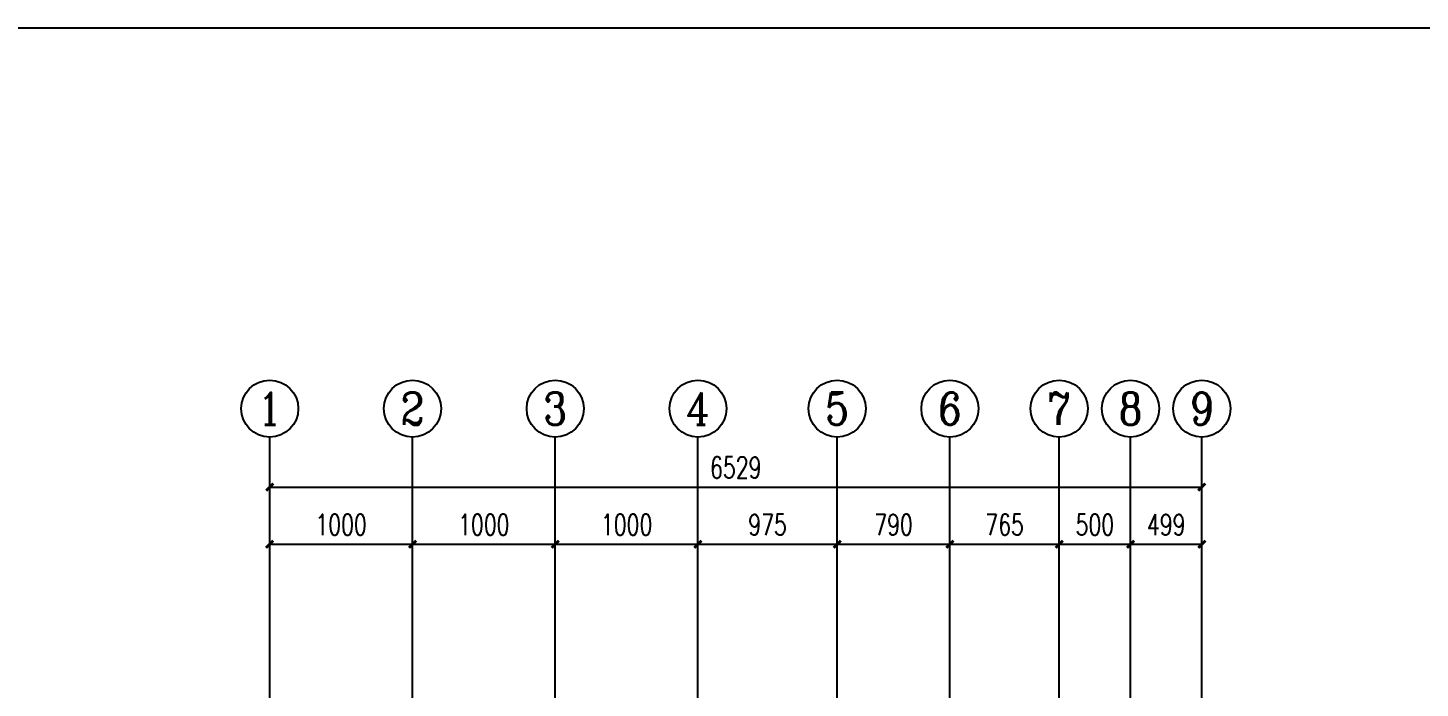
# Model space of a CAD drawing. Header units: millimetres. Extents: x -1471591 to 944464, y -468930 to 547002.
# Drawn here: x -930133 to -920380, y -147337 to -142711 of the extents above; entities that cross this region are included whole.
import ezdxf
from ezdxf.enums import TextEntityAlignment as Align

# ---------------------------------------------------------------- set-up
doc = ezdxf.new("R2010")
doc.units = ezdxf.units.MM
doc.header["$LTSCALE"] = 10
doc.header["$PDMODE"] = 35
for name, color, linetype in [('AXIS', 3, 'Continuous'), ('AXIS_TEXT', 7, 'Continuous'), ('DOTE', 1, 'Continuous')]:
    doc.layers.add(name, color=color, linetype=linetype)
doc.styles.add('_TCH_AXIS', font='COMPLEX', dxfattribs={"bigfont": 'GBCBIG'})
doc.styles.add('_TCH_DIM_T3', font='SIMPLEX', dxfattribs={"width": 0.705882, "bigfont": 'GBCBIG'})
doc.styles.add('COMPLEX', font='COMPLEX')
doc.dimstyles.new('_TCH_ARCH&&50', dxfattribs={"dimtxt": 148.75, "dimasz": 50, "dimexe": 125, "dimexo": 150, "dimgap": 63.125, "dimtad": 1, "dimdec": 0, "dimzin": 0, "dimdsep": 46, "dimtxsty": '_TCH_DIM_T3', "dimblk": 'ARCHTICK', "dimcen": 0.09, "dimclrt": 7, "dimazin": 2, "dimtfac": 1, "dimtdec": 0, "dimtix": 1, "dimtmove": 2, "dimatfit": 3, "dimfxl": 0, "dimtolj": 1, "dimtzin": 0, "dimarcsym": 0})

# ---------------------------------------------------------------- blocks, each defined once
blk = doc.blocks.new('_ArchTick')
at = {"color": 0, "linetype": 'ByBlock', "const_width": 0.4}
blk.add_lwpolyline([(-0.5, -0.5), (0.5, 0.5)], dxfattribs=at)
blk = doc.blocks.new('*D2024')
at = {"layer": 'AXIS', "color": 0, "lineweight": -2, "transparency": 16777216}
for p, q in [((-928439, -146579), (-928439, -146204.1)), ((-927439, -146579), (-927439, -146204.1)), ((-928439, -146329.1), (-927439, -146329.1))]:
    blk.add_line(p, q, dxfattribs=at)
at = {"layer": 'Defpoints', "color": 0, "transparency": 16777216}
for p in [(-927439, -146329.1), (-928439, -146729), (-927439, -146729)]:
    blk.add_point(p, dxfattribs=at)
at = {"layer": 'AXIS', "color": 0, "lineweight": -2, "transparency": 16777216, "xscale": 50, "yscale": 50, "zscale": 50, "rotation": 180}
blk.add_blockref('_ArchTick', (-928439, -146329.1), dxfattribs=at)
at = {"layer": 'AXIS', "color": 0, "lineweight": -2, "transparency": 16777216, "xscale": 50, "yscale": 50, "zscale": 50}
blk.add_blockref('_ArchTick', (-927439, -146329.1), dxfattribs=at)
at = {"layer": 'AXIS', "color": 7, "transparency": 16777216, "insert": (-927939, -146191.6), "char_height": 148.75, "attachment_point": 5, "style": '_TCH_DIM_T3'}
blk.add_mtext('\\A1;1000', dxfattribs=at)
blk = doc.blocks.new('*D2025')
at = {"layer": 'AXIS', "color": 0, "lineweight": -2, "transparency": 16777216}
for p, q in [((-927439, -146579), (-927439, -146204.1)), ((-926439, -146579), (-926439, -146204.1)), ((-927439, -146329.1), (-926439, -146329.1))]:
    blk.add_line(p, q, dxfattribs=at)
at = {"layer": 'Defpoints', "color": 0, "transparency": 16777216}
for p in [(-926439, -146329.1), (-927439, -146729), (-926439, -146729)]:
    blk.add_point(p, dxfattribs=at)
at = {"layer": 'AXIS', "color": 0, "lineweight": -2, "transparency": 16777216, "xscale": 50, "yscale": 50, "zscale": 50, "rotation": 180}
blk.add_blockref('_ArchTick', (-927439, -146329.1), dxfattribs=at)
at = {"layer": 'AXIS', "color": 0, "lineweight": -2, "transparency": 16777216, "xscale": 50, "yscale": 50, "zscale": 50}
blk.add_blockref('_ArchTick', (-926439, -146329.1), dxfattribs=at)
at = {"layer": 'AXIS', "color": 7, "transparency": 16777216, "insert": (-926939, -146191.6), "char_height": 148.75, "attachment_point": 5, "style": '_TCH_DIM_T3'}
blk.add_mtext('\\A1;1000', dxfattribs=at)
blk = doc.blocks.new('*D2026')
at = {"layer": 'AXIS', "color": 0, "lineweight": -2, "transparency": 16777216}
for p, q in [((-926439, -146579), (-926439, -146204.1)), ((-925439, -146579), (-925439, -146204.1)), ((-926439, -146329.1), (-925439, -146329.1))]:
    blk.add_line(p, q, dxfattribs=at)
at = {"layer": 'Defpoints', "color": 0, "transparency": 16777216}
for p in [(-925439, -146329.1), (-926439, -146729), (-925439, -146729)]:
    blk.add_point(p, dxfattribs=at)
at = {"layer": 'AXIS', "color": 0, "lineweight": -2, "transparency": 16777216, "xscale": 50, "yscale": 50, "zscale": 50, "rotation": 180}
blk.add_blockref('_ArchTick', (-926439, -146329.1), dxfattribs=at)
at = {"layer": 'AXIS', "color": 0, "lineweight": -2, "transparency": 16777216, "xscale": 50, "yscale": 50, "zscale": 50}
blk.add_blockref('_ArchTick', (-925439, -146329.1), dxfattribs=at)
at = {"layer": 'AXIS', "color": 7, "transparency": 16777216, "insert": (-925939, -146191.6), "char_height": 148.75, "attachment_point": 5, "style": '_TCH_DIM_T3'}
blk.add_mtext('\\A1;1000', dxfattribs=at)
blk = doc.blocks.new('*D2027')
at = {"layer": 'AXIS', "color": 0, "lineweight": -2, "transparency": 16777216}
for p, q in [((-925439, -146579), (-925439, -146204.1)), ((-924464, -146579), (-924464, -146204.1)), ((-925439, -146329.1), (-924464, -146329.1))]:
    blk.add_line(p, q, dxfattribs=at)
at = {"layer": 'Defpoints', "color": 0, "transparency": 16777216}
for p in [(-924464, -146329.1), (-925439, -146729), (-924464, -146729)]:
    blk.add_point(p, dxfattribs=at)
at = {"layer": 'AXIS', "color": 0, "lineweight": -2, "transparency": 16777216, "xscale": 50, "yscale": 50, "zscale": 50, "rotation": 180}
blk.add_blockref('_ArchTick', (-925439, -146329.1), dxfattribs=at)
at = {"layer": 'AXIS', "color": 0, "lineweight": -2, "transparency": 16777216, "xscale": 50, "yscale": 50, "zscale": 50}
blk.add_blockref('_ArchTick', (-924464, -146329.1), dxfattribs=at)
at = {"layer": 'AXIS', "color": 7, "transparency": 16777216, "insert": (-924951.5, -146191.6), "char_height": 148.75, "attachment_point": 5, "style": '_TCH_DIM_T3'}
blk.add_mtext('\\A1;975', dxfattribs=at)
blk = doc.blocks.new('*D2028')
at = {"layer": 'AXIS', "color": 0, "lineweight": -2, "transparency": 16777216}
for p, q in [((-924464, -146579), (-924464, -146204.1)), ((-923674, -146579), (-923674, -146204.1)), ((-924464, -146329.1), (-923674, -146329.1))]:
    blk.add_line(p, q, dxfattribs=at)
at = {"layer": 'Defpoints', "color": 0, "transparency": 16777216}
for p in [(-923674, -146329.1), (-924464, -146729), (-923674, -146729)]:
    blk.add_point(p, dxfattribs=at)
at = {"layer": 'AXIS', "color": 0, "lineweight": -2, "transparency": 16777216, "xscale": 50, "yscale": 50, "zscale": 50, "rotation": 180}
blk.add_blockref('_ArchTick', (-924464, -146329.1), dxfattribs=at)
at = {"layer": 'AXIS', "color": 0, "lineweight": -2, "transparency": 16777216, "xscale": 50, "yscale": 50, "zscale": 50}
blk.add_blockref('_ArchTick', (-923674, -146329.1), dxfattribs=at)
at = {"layer": 'AXIS', "color": 7, "transparency": 16777216, "insert": (-924069, -146191.6), "char_height": 148.75, "attachment_point": 5, "style": '_TCH_DIM_T3'}
blk.add_mtext('\\A1;790', dxfattribs=at)
blk = doc.blocks.new('*D2029')
at = {"layer": 'AXIS', "color": 0, "lineweight": -2, "transparency": 16777216}
for p, q in [((-923674, -146579), (-923674, -146204.1)), ((-922909.1, -146579), (-922909.1, -146204.1)), ((-923674, -146329.1), (-922909.1, -146329.1))]:
    blk.add_line(p, q, dxfattribs=at)
at = {"layer": 'Defpoints', "color": 0, "transparency": 16777216}
for p in [(-922909.1, -146329.1), (-923674, -146729), (-922909.1, -146729)]:
    blk.add_point(p, dxfattribs=at)
at = {"layer": 'AXIS', "color": 0, "lineweight": -2, "transparency": 16777216, "xscale": 50, "yscale": 50, "zscale": 50, "rotation": 180}
blk.add_blockref('_ArchTick', (-923674, -146329.1), dxfattribs=at)
at = {"layer": 'AXIS', "color": 0, "lineweight": -2, "transparency": 16777216, "xscale": 50, "yscale": 50, "zscale": 50}
blk.add_blockref('_ArchTick', (-922909.1, -146329.1), dxfattribs=at)
at = {"layer": 'AXIS', "color": 7, "transparency": 16777216, "insert": (-923291.5, -146191.6), "char_height": 148.75, "attachment_point": 5, "style": '_TCH_DIM_T3'}
blk.add_mtext('\\A1;765', dxfattribs=at)
blk = doc.blocks.new('*D2030')
at = {"layer": 'AXIS', "color": 0, "lineweight": -2, "transparency": 16777216}
for p, q in [((-922909.1, -146579), (-922909.1, -146204.1)), ((-922409.1, -146579), (-922409.1, -146204.1)), ((-922909.1, -146329.1), (-922409.1, -146329.1))]:
    blk.add_line(p, q, dxfattribs=at)
at = {"layer": 'Defpoints', "color": 0, "transparency": 16777216}
for p in [(-922409.1, -146329.1), (-922909.1, -146729), (-922409.1, -146729)]:
    blk.add_point(p, dxfattribs=at)
at = {"layer": 'AXIS', "color": 0, "lineweight": -2, "transparency": 16777216, "xscale": 50, "yscale": 50, "zscale": 50, "rotation": 180}
blk.add_blockref('_ArchTick', (-922909.1, -146329.1), dxfattribs=at)
at = {"layer": 'AXIS', "color": 0, "lineweight": -2, "transparency": 16777216, "xscale": 50, "yscale": 50, "zscale": 50}
blk.add_blockref('_ArchTick', (-922409.1, -146329.1), dxfattribs=at)
at = {"layer": 'AXIS', "color": 7, "transparency": 16777216, "insert": (-922659.1, -146191.6), "char_height": 148.75, "attachment_point": 5, "style": '_TCH_DIM_T3'}
blk.add_mtext('\\A1;500', dxfattribs=at)
blk = doc.blocks.new('*D2031')
at = {"layer": 'AXIS', "color": 0, "lineweight": -2, "transparency": 16777216}
for p, q in [((-922409.1, -146579), (-922409.1, -146204.1)), ((-921909.9, -146579), (-921909.9, -146204.1)), ((-922409.1, -146329.1), (-921909.9, -146329.1))]:
    blk.add_line(p, q, dxfattribs=at)
at = {"layer": 'Defpoints', "color": 0, "transparency": 16777216}
for p in [(-921909.9, -146329.1), (-922409.1, -146729), (-921909.9, -146729)]:
    blk.add_point(p, dxfattribs=at)
at = {"layer": 'AXIS', "color": 0, "lineweight": -2, "transparency": 16777216, "xscale": 50, "yscale": 50, "zscale": 50, "rotation": 180}
blk.add_blockref('_ArchTick', (-922409.1, -146329.1), dxfattribs=at)
at = {"layer": 'AXIS', "color": 0, "lineweight": -2, "transparency": 16777216, "xscale": 50, "yscale": 50, "zscale": 50}
blk.add_blockref('_ArchTick', (-921909.9, -146329.1), dxfattribs=at)
at = {"layer": 'AXIS', "color": 7, "transparency": 16777216, "insert": (-922159.5, -146191.6), "char_height": 148.75, "attachment_point": 5, "style": '_TCH_DIM_T3'}
blk.add_mtext('\\A1;499', dxfattribs=at)
blk = doc.blocks.new('*D2032')
at = {"layer": 'AXIS', "color": 0, "lineweight": -2, "transparency": 16777216}
for p, q in [((-928439, -146579), (-928439, -145804.1)), ((-921909.9, -146579), (-921909.9, -145804.1)), ((-928439, -145929.1), (-921909.9, -145929.1))]:
    blk.add_line(p, q, dxfattribs=at)
at = {"layer": 'Defpoints', "color": 0, "transparency": 16777216}
for p in [(-921909.9, -145929.1), (-928439, -146729), (-921909.9, -146729)]:
    blk.add_point(p, dxfattribs=at)
at = {"layer": 'AXIS', "color": 0, "lineweight": -2, "transparency": 16777216, "xscale": 50, "yscale": 50, "zscale": 50, "rotation": 180}
blk.add_blockref('_ArchTick', (-928439, -145929.1), dxfattribs=at)
at = {"layer": 'AXIS', "color": 0, "lineweight": -2, "transparency": 16777216, "xscale": 50, "yscale": 50, "zscale": 50}
blk.add_blockref('_ArchTick', (-921909.9, -145929.1), dxfattribs=at)
at = {"layer": 'AXIS', "color": 7, "transparency": 16777216, "insert": (-925174.4, -145791.6), "char_height": 148.75, "attachment_point": 5, "style": '_TCH_DIM_T3'}
blk.add_mtext('\\A1;6529', dxfattribs=at)
blk = doc.blocks.new('_AXISO')
blk.add_circle((0, 0), 0.5)
at = {"layer": 'AXIS_TEXT', "style": 'COMPLEX', "width": 1.041667}
blk.add_attdef('A', text='', height=0.56, dxfattribs=at).set_placement((-0.25, -0.28), (0.25, -0.28), align=Align.FIT)

msp = doc.modelspace()

# ---------------------------------------------------------------- linework, layer by layer
msp.add_lwpolyline([(-979506.5, -142711), (-833837.5, -142711), (-833837.5, -180989), (-979506.5, -180989)], close=True)
at = {"layer": 'AXIS'}
for p, q in [((-928439, -146729), (-928439, -145579.1)), ((-927439, -146729), (-927439, -145579.1)), ((-926439, -146729), (-926439, -145579.1)), ((-925439, -146729), (-925439, -145579.1)), ((-924464, -146729), (-924464, -145579.1)), ((-923674, -146729), (-923674, -145579.1)), ((-922909.1, -146729), (-922909.1, -145579.1)), ((-922409.1, -146729), (-922409.1, -145579.1)), ((-921909.9, -146729), (-921909.9, -145579.1))]:
    msp.add_line(p, q, dxfattribs=at)
at = {"layer": 'DOTE', "color": 5}
for p, q in [((-928439, -152129.8), (-928439, -146729)), ((-927439, -152129.8), (-927439, -146729)), ((-926439, -152129.8), (-926439, -146729)), ((-925439, -152129.8), (-925439, -146729)), ((-924464, -152129.8), (-924464, -146729)), ((-923674, -150329.8), (-923674, -146729)), ((-922909.2, -149930), (-922908.9, -146729)), ((-922409.1, -149779), (-922409.1, -146729)), ((-921909.9, -149729.6), (-921909.9, -146729))]:
    msp.add_line(p, q, dxfattribs=at)

# ---------------------------------------------------------------- block references
at = {"layer": 'AXIS'}
ref = msp.add_blockref('_AXISO', (-928439, -145379.1), dxfattribs=dict(at, xscale=400, yscale=400, zscale=400))
ref.add_attrib('A', '1', dxfattribs={"layer": 'AXIS_TEXT', "height": 225.5, "style": '_TCH_AXIS', "width": 1.716475}).set_placement((-928522, -145491.8), (-928356, -145491.8), align=Align.FIT)
ref = msp.add_blockref('_AXISO', (-927439, -145379.1), dxfattribs=dict(at, xscale=400, yscale=400, zscale=400))
ref.add_attrib('A', '2', dxfattribs={"layer": 'AXIS_TEXT', "height": 225.1, "style": '_TCH_AXIS', "width": 1.109827}).set_placement((-927522.3, -145491.6), (-927355.7, -145491.6), align=Align.FIT)
ref = msp.add_blockref('_AXISO', (-926439, -145379.1), dxfattribs=dict(at, xscale=400, yscale=400, zscale=400))
ref.add_attrib('A', '3', dxfattribs={"layer": 'AXIS_TEXT', "height": 226, "style": '_TCH_AXIS', "width": 1.097143}).set_placement((-926521.7, -145492.1), (-926356.3, -145492.1), align=Align.FIT)
ref = msp.add_blockref('_AXISO', (-925439, -145379.1), dxfattribs=dict(at, xscale=400, yscale=400, zscale=400))
ref.add_attrib('A', '4', dxfattribs={"layer": 'AXIS_TEXT', "height": 225.1, "style": '_TCH_AXIS', "width": 0.971098}).set_placement((-925522.3, -145491.6), (-925355.7, -145491.6), align=Align.FIT)
ref = msp.add_blockref('_AXISO', (-924464, -145379.1), dxfattribs=dict(at, xscale=400, yscale=400, zscale=400))
ref.add_attrib('A', '5', dxfattribs={"layer": 'AXIS_TEXT', "height": 225.1, "style": '_TCH_AXIS', "width": 1.109827}).set_placement((-924547.3, -145491.6), (-924380.7, -145491.6), align=Align.FIT)
ref = msp.add_blockref('_AXISO', (-923674, -145379.1), dxfattribs=dict(at, xscale=400, yscale=400, zscale=400))
ref.add_attrib('A', '6', dxfattribs={"layer": 'AXIS_TEXT', "height": 226, "style": '_TCH_AXIS', "width": 1.097143}).set_placement((-923756.7, -145492.1), (-923591.3, -145492.1), align=Align.FIT)
ref = msp.add_blockref('_AXISO', (-922909.1, -145379.1), dxfattribs=dict(at, xscale=400, yscale=400, zscale=400))
ref.add_attrib('A', '7', dxfattribs={"layer": 'AXIS_TEXT', "height": 225.1, "style": '_TCH_AXIS', "width": 1.109827}).set_placement((-922992.3, -145491.6), (-922825.8, -145491.6), align=Align.FIT)
ref = msp.add_blockref('_AXISO', (-922409.1, -145379.1), dxfattribs=dict(at, xscale=400, yscale=400, zscale=400))
ref.add_attrib('A', '8', dxfattribs={"layer": 'AXIS_TEXT', "height": 226, "style": '_TCH_AXIS', "width": 1.097143}).set_placement((-922491.7, -145492.1), (-922326.4, -145492.1), align=Align.FIT)
ref = msp.add_blockref('_AXISO', (-921909.9, -145379.1), dxfattribs=dict(at, xscale=400, yscale=400, zscale=400))
ref.add_attrib('A', '9', dxfattribs={"layer": 'AXIS_TEXT', "height": 226, "style": '_TCH_AXIS', "width": 1.097143}).set_placement((-921992.5, -145492.1), (-921827.2, -145492.1), align=Align.FIT)

# ---------------------------------------------------------------- dimensions: what is measured, and where the dimension line sits
for p1, p2, distance, picture, middle in [((-928439, -146729), (-921909.9, -146729), 799.9, '*D2032', (-925174.4, -145791.6)), ((-928439, -146729), (-927439, -146729), 399.9, '*D2024', (-927939, -146191.6)), ((-927439, -146729), (-926439, -146729), 399.9, '*D2025', (-926939, -146191.6)), ((-926439, -146729), (-925439, -146729), 399.9, '*D2026', (-925939, -146191.6)), ((-925439, -146729), (-924464, -146729), 399.9, '*D2027', (-924951.5, -146191.6)), ((-924464, -146729), (-923674, -146729), 399.9, '*D2028', (-924069, -146191.6)), ((-923674, -146729), (-922909.1, -146729), 399.9, '*D2029', (-923291.5, -146191.6)), ((-922909.1, -146729), (-922409.1, -146729), 399.9, '*D2030', (-922659.1, -146191.6)), ((-922409.1, -146729), (-921909.9, -146729), 399.9, '*D2031', (-922159.5, -146191.6))]:
    dim = msp.add_aligned_dim(p1=p1, p2=p2, distance=distance, dimstyle='_TCH_ARCH&&50', dxfattribs=at)
    dim.commit()
    dim.dimension.update_dxf_attribs({"geometry": picture, "text_midpoint": middle})

doc.saveas('drawing.dxf')
